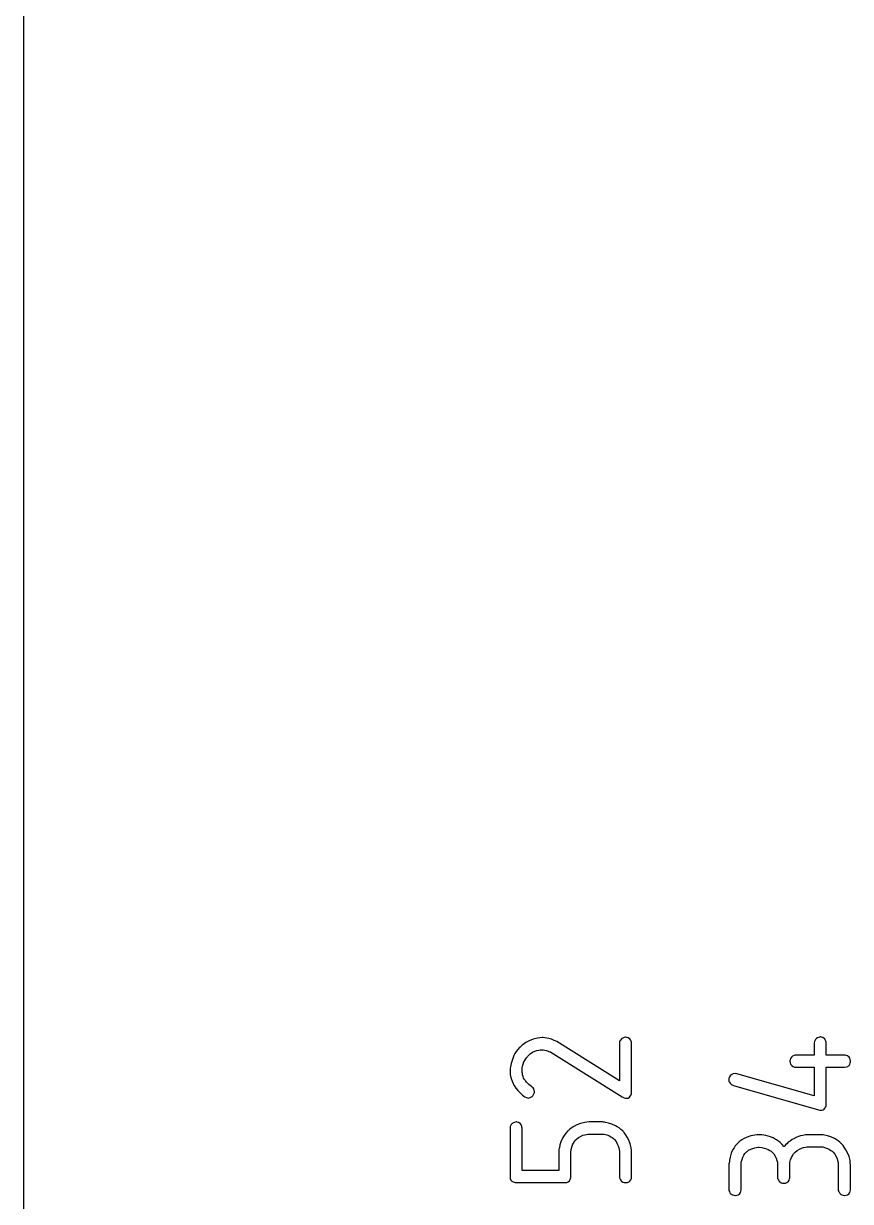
# Model space of a CAD drawing. Header units: inches. Extents: x 0 to 594, y -420 to 0.
# Drawn here: x 156.56 to 165.06, y -60.53 to -48.42 of the extents above; entities that cross this region are included whole.
import ezdxf

# ---------------------------------------------------------------- set-up
doc = ezdxf.new("R2010")
doc.units = ezdxf.units.IN
doc.header["$MEASUREMENT"] = 0

msp = doc.modelspace()

# ---------------------------------------------------------------- linework, layer by layer
at = {"color": 18, "true_color": 0x000000}
for p, q in [((156.562, -26.083), (156.562, -83.583)), ((161.8, -58.865), (161.759, -58.88)), ((161.844, -58.852), (161.8, -58.865)), ((161.868, -58.85), (161.844, -58.852)), ((161.892, -58.848), (161.868, -58.85)), ((161.896, -58.848), (161.892, -58.848)), ((161.905, -58.848), (161.896, -58.848)), ((161.92, -58.85), (161.905, -58.848)), ((161.94, -58.854), (161.92, -58.85)), ((161.963, -58.858), (161.94, -58.854)), ((161.988, -58.865), (161.963, -58.858)), ((162.016, -58.876), (161.988, -58.865)), ((162.046, -58.889), (162.016, -58.876)), ((162.698, -58.874), (162.69, -58.889)), ((162.701, -58.869), (162.698, -58.874)), ((162.709, -58.861), (162.701, -58.869)), ((162.712, -58.858), (162.709, -58.861)), ((162.722, -58.852), (162.712, -58.858)), ((162.735, -58.847), (162.722, -58.852)), ((162.751, -58.843), (162.735, -58.847)), ((162.755, -58.843), (162.751, -58.843)), ((162.764, -58.845), (162.755, -58.843)), ((162.777, -58.85), (162.764, -58.845)), ((162.792, -58.86), (162.777, -58.85)), ((162.796, -58.861), (162.792, -58.86)), ((162.801, -58.871), (162.796, -58.861)), ((162.809, -58.884), (162.801, -58.871)), ((164.699, -58.874), (164.692, -58.889)), ((164.703, -58.867), (164.699, -58.874)), ((164.711, -58.86), (164.703, -58.867)), ((164.714, -58.856), (164.711, -58.86)), ((164.724, -58.85), (164.714, -58.856)), ((164.737, -58.845), (164.724, -58.85)), ((164.753, -58.841), (164.737, -58.845)), ((164.757, -58.841), (164.753, -58.841)), ((164.766, -58.843), (164.757, -58.841)), ((164.779, -58.848), (164.766, -58.843)), ((164.794, -58.858), (164.779, -58.848)), ((164.798, -58.86), (164.794, -58.858)), ((164.803, -58.869), (164.798, -58.86)), ((164.811, -58.884), (164.803, -58.869)), ((161.627, -58.991), (161.614, -59.011)), ((161.644, -58.971), (161.627, -58.991)), ((161.661, -58.95), (161.644, -58.971)), ((161.663, -58.948), (161.661, -58.95)), ((161.664, -58.947), (161.663, -58.948)), ((161.67, -58.941), (161.664, -58.947)), ((161.677, -58.934), (161.67, -58.941)), ((161.687, -58.926), (161.677, -58.934)), ((161.698, -58.919), (161.687, -58.926)), ((161.726, -58.898), (161.698, -58.919)), ((161.759, -58.88), (161.726, -58.898)), ((161.794, -58.998), (161.818, -58.987)), ((161.818, -58.987), (161.838, -58.98)), ((161.838, -58.98), (161.859, -58.976)), ((161.859, -58.976), (161.874, -58.972)), ((161.874, -58.972), (161.883, -58.972)), ((161.883, -58.972), (161.885, -58.972)), ((161.885, -58.972), (161.887, -58.972)), ((161.887, -58.972), (161.903, -58.974)), ((161.903, -58.974), (161.92, -58.976)), ((161.92, -58.976), (161.937, -58.98)), ((161.937, -58.98), (161.95, -58.984)), ((161.95, -58.984), (161.963, -58.989)), ((161.963, -58.989), (161.972, -58.993)), ((161.972, -58.993), (161.979, -58.995)), ((161.979, -58.995), (161.981, -58.997)), ((161.981, -58.997), (162.716, -59.458)), ((162.688, -59.293), (162.046, -58.889)), ((162.69, -58.889), (162.688, -58.9)), ((162.688, -58.9), (162.688, -59.293)), ((162.811, -58.893), (162.809, -58.884)), ((162.812, -58.904), (162.811, -58.893)), ((162.812, -59.415), (162.812, -58.904)), ((164.692, -58.889), (164.69, -58.9)), ((164.69, -58.9), (164.69, -59.028)), ((164.812, -58.893), (164.811, -58.884)), ((164.814, -58.904), (164.812, -58.893)), ((164.814, -59.028), (164.814, -58.904)), ((161.576, -59.113), (161.568, -59.147)), ((161.587, -59.074), (161.576, -59.113)), ((161.603, -59.032), (161.587, -59.074)), ((161.614, -59.011), (161.603, -59.032)), ((161.694, -59.13), (161.698, -59.119)), ((161.698, -59.119), (161.701, -59.111)), ((161.701, -59.111), (161.703, -59.106)), ((161.703, -59.104), (161.718, -59.076)), ((161.703, -59.106), (161.703, -59.104)), ((161.718, -59.076), (161.731, -59.056)), ((161.731, -59.056), (161.738, -59.047)), ((161.738, -59.047), (161.742, -59.041)), ((161.742, -59.041), (161.746, -59.037)), ((161.746, -59.037), (161.748, -59.035)), ((161.748, -59.035), (161.77, -59.015)), ((161.77, -59.015), (161.794, -58.998)), ((164.442, -59.076), (164.44, -59.087)), ((164.44, -59.087), (164.44, -59.091)), ((164.44, -59.091), (164.442, -59.108)), ((164.448, -59.063), (164.442, -59.076)), ((164.442, -59.108), (164.448, -59.121)), ((164.457, -59.048), (164.448, -59.063)), ((164.459, -59.045), (164.457, -59.047)), ((164.457, -59.047), (164.457, -59.048)), ((164.468, -59.037), (164.459, -59.045)), ((164.483, -59.032), (164.468, -59.037)), ((164.492, -59.028), (164.483, -59.032)), ((164.503, -59.028), (164.492, -59.028)), ((164.69, -59.028), (164.503, -59.028)), ((165.001, -59.028), (164.814, -59.028)), ((165.003, -59.028), (165.001, -59.028)), ((165.007, -59.028), (165.003, -59.028)), ((165.018, -59.03), (165.007, -59.028)), ((165.033, -59.035), (165.018, -59.03)), ((165.048, -59.047), (165.033, -59.035)), ((165.049, -59.05), (165.048, -59.047)), ((165.048, -59.134), (165.057, -59.119)), ((165.055, -59.058), (165.049, -59.05)), ((165.061, -59.072), (165.055, -59.058)), ((165.057, -59.119), (165.061, -59.106)), ((165.062, -59.091), (165.061, -59.072)), ((165.061, -59.106), (165.062, -59.095)), ((165.062, -59.095), (165.062, -59.091)), ((161.564, -59.174), (161.563, -59.184)), ((161.563, -59.184), (161.563, -59.198)), ((161.563, -59.184), (161.563, -59.184)), ((161.563, -59.198), (161.564, -59.222)), ((161.566, -59.161), (161.564, -59.174)), ((161.564, -59.222), (161.568, -59.247)), ((161.568, -59.147), (161.566, -59.161)), ((161.687, -59.189), (161.688, -59.156)), ((161.687, -59.197), (161.687, -59.189)), ((161.688, -59.206), (161.687, -59.197)), ((161.688, -59.156), (161.692, -59.141)), ((161.69, -59.217), (161.688, -59.206)), ((161.692, -59.232), (161.69, -59.217)), ((161.692, -59.141), (161.694, -59.13)), ((161.698, -59.247), (161.692, -59.232)), ((163.831, -59.235), (163.82, -59.25)), ((163.835, -59.232), (163.831, -59.235)), ((163.842, -59.226), (163.835, -59.232)), ((163.857, -59.221), (163.842, -59.226)), ((163.876, -59.217), (163.857, -59.221)), ((163.894, -59.219), (163.876, -59.217)), ((164.69, -59.447), (163.894, -59.219)), ((164.448, -59.121), (164.455, -59.13)), ((164.455, -59.13), (164.457, -59.134)), ((164.457, -59.134), (164.474, -59.145)), ((164.474, -59.145), (164.488, -59.15)), ((164.488, -59.15), (164.5, -59.152)), ((164.5, -59.152), (164.501, -59.152)), ((164.501, -59.152), (164.503, -59.152)), ((164.503, -59.152), (164.69, -59.152)), ((164.69, -59.152), (164.69, -59.447)), ((164.814, -59.537), (164.814, -59.152)), ((164.814, -59.152), (165.001, -59.152)), ((165.001, -59.152), (165.022, -59.148)), ((165.022, -59.148), (165.036, -59.143)), ((165.036, -59.143), (165.044, -59.137)), ((165.044, -59.137), (165.048, -59.134)), ((161.568, -59.247), (161.572, -59.256)), ((161.572, -59.256), (161.574, -59.263)), ((161.574, -59.263), (161.576, -59.267)), ((161.576, -59.267), (161.576, -59.269)), ((161.576, -59.269), (161.585, -59.295)), ((161.585, -59.295), (161.596, -59.319)), ((161.596, -59.319), (161.6, -59.328)), ((161.6, -59.328), (161.603, -59.335)), ((161.603, -59.335), (161.605, -59.339)), ((161.605, -59.339), (161.607, -59.341)), ((161.607, -59.341), (161.624, -59.367)), ((161.703, -59.263), (161.698, -59.247)), ((161.713, -59.28), (161.703, -59.263)), ((161.714, -59.282), (161.713, -59.28)), ((161.718, -59.287), (161.714, -59.282)), ((161.724, -59.295), (161.718, -59.287)), ((161.731, -59.306), (161.724, -59.295)), ((161.742, -59.317), (161.731, -59.306)), ((161.755, -59.33), (161.742, -59.317)), ((161.785, -59.352), (161.755, -59.33)), ((161.787, -59.354), (161.785, -59.352)), ((161.792, -59.358), (161.787, -59.354)), ((161.8, -59.365), (161.792, -59.358)), ((163.814, -59.265), (163.813, -59.276)), ((163.813, -59.276), (163.813, -59.291)), ((163.813, -59.276), (163.813, -59.276)), ((163.813, -59.291), (163.814, -59.298)), ((163.82, -59.25), (163.814, -59.265)), ((163.814, -59.298), (163.816, -59.304)), ((163.816, -59.304), (163.818, -59.306)), ((163.818, -59.306), (163.826, -59.317)), ((163.826, -59.317), (163.837, -59.328)), ((163.837, -59.328), (163.848, -59.334)), ((163.848, -59.334), (163.855, -59.337)), ((163.855, -59.337), (163.859, -59.339)), ((163.859, -59.339), (164.735, -59.589)), ((161.624, -59.367), (161.642, -59.391)), ((161.642, -59.391), (161.661, -59.409)), ((161.661, -59.409), (161.677, -59.426)), ((161.677, -59.426), (161.692, -59.441)), ((161.692, -59.441), (161.705, -59.45)), ((161.705, -59.45), (161.713, -59.456)), ((161.713, -59.456), (161.716, -59.458)), ((161.716, -59.458), (161.731, -59.463)), ((161.731, -59.463), (161.742, -59.467)), ((161.742, -59.467), (161.75, -59.469)), ((161.75, -59.469), (161.751, -59.469)), ((161.751, -59.469), (161.761, -59.467)), ((161.761, -59.467), (161.77, -59.465)), ((161.77, -59.465), (161.783, -59.458)), ((161.783, -59.458), (161.792, -59.452)), ((161.792, -59.452), (161.796, -59.448)), ((161.796, -59.448), (161.805, -59.434)), ((161.807, -59.376), (161.8, -59.365)), ((161.805, -59.434), (161.811, -59.419)), ((161.813, -59.404), (161.807, -59.376)), ((161.811, -59.419), (161.813, -59.408)), ((161.813, -59.408), (161.813, -59.404)), ((162.716, -59.458), (162.735, -59.467)), ((162.735, -59.467), (162.749, -59.471)), ((162.749, -59.471), (162.759, -59.472)), ((162.759, -59.472), (162.762, -59.472)), ((162.762, -59.472), (162.779, -59.469)), ((162.779, -59.469), (162.792, -59.461)), ((162.792, -59.461), (162.799, -59.45)), ((162.799, -59.45), (162.807, -59.437)), ((162.807, -59.437), (162.811, -59.426)), ((162.811, -59.426), (162.812, -59.415)), ((164.735, -59.589), (164.749, -59.593)), ((164.749, -59.593), (164.764, -59.593)), ((164.764, -59.593), (164.781, -59.589)), ((164.781, -59.589), (164.794, -59.582)), ((164.794, -59.582), (164.801, -59.572)), ((164.801, -59.572), (164.809, -59.559)), ((164.809, -59.559), (164.812, -59.548)), ((164.812, -59.548), (164.814, -59.537)), ((161.596, -59.724), (161.587, -59.73)), ((161.609, -59.719), (161.596, -59.724)), ((161.626, -59.715), (161.609, -59.719)), ((161.629, -59.715), (161.626, -59.715)), ((161.638, -59.717), (161.629, -59.715)), ((161.651, -59.722), (161.638, -59.717)), ((161.666, -59.732), (161.651, -59.722)), ((162.331, -59.719), (162.288, -59.73)), ((162.353, -59.717), (162.331, -59.719)), ((162.377, -59.715), (162.353, -59.717)), ((162.501, -59.715), (162.377, -59.715)), ((162.503, -59.715), (162.501, -59.715)), ((162.507, -59.715), (162.503, -59.715)), ((162.514, -59.715), (162.507, -59.715)), ((162.524, -59.717), (162.514, -59.715)), ((162.533, -59.717), (162.524, -59.717)), ((162.546, -59.721), (162.533, -59.717)), ((162.577, -59.726), (162.546, -59.721)), ((161.564, -59.763), (161.563, -59.774)), ((161.563, -59.774), (161.563, -60.278)), ((161.563, -59.774), (161.563, -59.774)), ((161.572, -59.748), (161.564, -59.763)), ((161.576, -59.741), (161.572, -59.748)), ((161.583, -59.734), (161.576, -59.741)), ((161.587, -59.73), (161.583, -59.734)), ((161.67, -59.734), (161.666, -59.732)), ((161.676, -59.743), (161.67, -59.734)), ((161.683, -59.758), (161.676, -59.743)), ((161.685, -59.767), (161.683, -59.758)), ((161.687, -59.778), (161.685, -59.767)), ((161.687, -60.215), (161.687, -59.778)), ((162.125, -59.843), (162.114, -59.863)), ((162.14, -59.826), (162.125, -59.843)), ((162.157, -59.808), (162.14, -59.826)), ((162.159, -59.806), (162.157, -59.808)), ((162.161, -59.804), (162.159, -59.806)), ((162.166, -59.798), (162.161, -59.804)), ((162.174, -59.793), (162.166, -59.798)), ((162.192, -59.778), (162.174, -59.793)), ((162.218, -59.761), (162.192, -59.778)), ((162.251, -59.745), (162.218, -59.761)), ((162.288, -59.73), (162.251, -59.745)), ((162.331, -59.846), (162.35, -59.843)), ((162.35, -59.843), (162.364, -59.839)), ((162.364, -59.839), (162.374, -59.839)), ((162.374, -59.839), (162.377, -59.839)), ((162.377, -59.839), (162.501, -59.839)), ((162.501, -59.839), (162.531, -59.841)), ((162.531, -59.841), (162.557, -59.848)), ((162.611, -59.737), (162.577, -59.726)), ((162.648, -59.754), (162.611, -59.737)), ((162.666, -59.765), (162.648, -59.754)), ((162.685, -59.776), (162.666, -59.765)), ((162.703, -59.791), (162.685, -59.776)), ((162.722, -59.808), (162.703, -59.791)), ((162.724, -59.809), (162.722, -59.808)), ((162.725, -59.811), (162.724, -59.809)), ((162.729, -59.817), (162.725, -59.811)), ((162.737, -59.824), (162.729, -59.817)), ((162.749, -59.843), (162.737, -59.824)), ((162.766, -59.871), (162.749, -59.843)), ((162.075, -59.952), (162.07, -59.982)), ((162.087, -59.919), (162.075, -59.952)), ((162.103, -59.882), (162.087, -59.919)), ((162.114, -59.863), (162.103, -59.882)), ((162.198, -59.974), (162.205, -59.95)), ((162.205, -59.95), (162.216, -59.932)), ((162.216, -59.932), (162.225, -59.915)), ((162.225, -59.915), (162.235, -59.904)), ((162.235, -59.904), (162.242, -59.896)), ((162.242, -59.896), (162.244, -59.895)), ((162.244, -59.895), (162.266, -59.876)), ((162.266, -59.876), (162.288, -59.863)), ((162.288, -59.863), (162.311, -59.852)), ((162.311, -59.852), (162.331, -59.846)), ((162.557, -59.848), (162.579, -59.856)), ((162.579, -59.856), (162.599, -59.867)), ((162.599, -59.867), (162.614, -59.876)), ((162.614, -59.876), (162.627, -59.885)), ((162.627, -59.885), (162.635, -59.893)), ((162.635, -59.893), (162.637, -59.895)), ((162.637, -59.895), (162.653, -59.917)), ((162.653, -59.917), (162.666, -59.939)), ((162.666, -59.939), (162.675, -59.961)), ((162.675, -59.961), (162.681, -59.982)), ((162.783, -59.902), (162.766, -59.871)), ((162.798, -59.939), (162.783, -59.902)), ((162.809, -59.982), (162.798, -59.939)), ((163.879, -59.961), (163.866, -59.98)), ((163.894, -59.943), (163.879, -59.961)), ((163.911, -59.926), (163.894, -59.943)), ((163.913, -59.924), (163.911, -59.926)), ((163.914, -59.922), (163.913, -59.924)), ((163.92, -59.919), (163.914, -59.922)), ((163.927, -59.913), (163.92, -59.919)), ((163.946, -59.9), (163.927, -59.913)), ((163.97, -59.885), (163.946, -59.9)), ((164.001, -59.872), (163.97, -59.885)), ((164.038, -59.859), (164.001, -59.872)), ((164.079, -59.85), (164.038, -59.859)), ((164.101, -59.846), (164.079, -59.85)), ((164.125, -59.846), (164.101, -59.846)), ((164.129, -59.846), (164.125, -59.846)), ((164.138, -59.846), (164.129, -59.846)), ((164.153, -59.848), (164.138, -59.846)), ((164.172, -59.85), (164.153, -59.848)), ((164.194, -59.856), (164.172, -59.85)), ((164.216, -59.861), (164.194, -59.856)), ((164.242, -59.869), (164.216, -59.861)), ((164.266, -59.878), (164.242, -59.869)), ((164.268, -59.88), (164.266, -59.878)), ((164.277, -59.884), (164.268, -59.88)), ((164.288, -59.891), (164.277, -59.884)), ((164.303, -59.9), (164.288, -59.891)), ((164.322, -59.913), (164.303, -59.9)), ((164.34, -59.928), (164.322, -59.913)), ((164.361, -59.946), (164.34, -59.928)), ((164.379, -59.969), (164.361, -59.946)), ((164.381, -59.967), (164.379, -59.969)), ((164.387, -59.959), (164.381, -59.967)), ((164.396, -59.95), (164.387, -59.959)), ((164.409, -59.939), (164.396, -59.95)), ((164.424, -59.924), (164.409, -59.939)), ((164.442, -59.911), (164.424, -59.924)), ((164.462, -59.896), (164.442, -59.911)), ((164.487, -59.884), (164.462, -59.896)), ((164.49, -59.882), (164.487, -59.884)), ((164.498, -59.878), (164.49, -59.882)), ((164.511, -59.872), (164.498, -59.878)), ((164.529, -59.865), (164.511, -59.872)), ((164.55, -59.859), (164.529, -59.865)), ((164.574, -59.854), (164.55, -59.859)), ((164.6, -59.848), (164.574, -59.854)), ((164.627, -59.846), (164.6, -59.848)), ((164.751, -59.846), (164.627, -59.846)), ((164.753, -59.846), (164.751, -59.846)), ((164.757, -59.846), (164.753, -59.846)), ((164.764, -59.846), (164.757, -59.846)), ((164.774, -59.848), (164.764, -59.846)), ((164.783, -59.848), (164.774, -59.848)), ((164.796, -59.852), (164.783, -59.848)), ((164.827, -59.858), (164.796, -59.852)), ((164.861, -59.869), (164.827, -59.858)), ((164.898, -59.885), (164.861, -59.869)), ((164.916, -59.896), (164.898, -59.885)), ((164.935, -59.908), (164.916, -59.896)), ((164.953, -59.922), (164.935, -59.908)), ((164.972, -59.939), (164.953, -59.922)), ((164.974, -59.941), (164.972, -59.939)), ((164.975, -59.943), (164.974, -59.941)), ((164.979, -59.948), (164.975, -59.943)), ((164.987, -59.956), (164.979, -59.948)), ((164.999, -59.974), (164.987, -59.956)), ((162.066, -60.006), (162.064, -60.015)), ((162.064, -60.015), (162.064, -60.215)), ((162.07, -59.982), (162.066, -59.995)), ((162.066, -59.995), (162.066, -60.006)), ((162.188, -60.028), (162.19, -60)), ((162.188, -60.28), (162.188, -60.028)), ((162.19, -60), (162.198, -59.974)), ((162.681, -59.982), (162.685, -60)), ((162.685, -60), (162.688, -60.015)), ((162.688, -60.015), (162.688, -60.289)), ((162.811, -60.004), (162.809, -59.982)), ((162.812, -60.028), (162.811, -60.004)), ((162.812, -60.282), (162.812, -60.028)), ((163.826, -60.076), (163.82, -60.108)), ((163.838, -60.037), (163.826, -60.076)), ((163.855, -59.998), (163.838, -60.037)), ((163.866, -59.98), (163.855, -59.998)), ((163.948, -60.1), (163.957, -60.076)), ((163.957, -60.076), (163.966, -60.056)), ((163.966, -60.056), (163.977, -60.041)), ((163.977, -60.041), (163.987, -60.03)), ((163.987, -60.03), (163.994, -60.022)), ((163.994, -60.022), (163.996, -60.021)), ((163.996, -60.021), (164.016, -60.006)), ((164.016, -60.006), (164.038, -59.995)), ((164.038, -59.995), (164.059, -59.987)), ((164.059, -59.987), (164.079, -59.982)), ((164.079, -59.982), (164.098, -59.978)), ((164.098, -59.978), (164.111, -59.976)), ((164.111, -59.976), (164.12, -59.976)), ((164.12, -59.976), (164.124, -59.976)), ((164.124, -59.976), (164.151, -59.978)), ((164.151, -59.978), (164.177, -59.984)), ((164.177, -59.984), (164.2, -59.991)), ((164.2, -59.991), (164.218, -59.998)), ((164.218, -59.998), (164.235, -60.008)), ((164.235, -60.008), (164.246, -60.015)), ((164.246, -60.015), (164.253, -60.021)), ((164.253, -60.021), (164.255, -60.022)), ((164.255, -60.022), (164.275, -60.043)), ((164.275, -60.043), (164.288, -60.067)), ((164.288, -60.067), (164.3, -60.089)), ((164.448, -60.106), (164.455, -60.082)), ((164.455, -60.082), (164.466, -60.063)), ((164.466, -60.063), (164.475, -60.046)), ((164.475, -60.046), (164.485, -60.035)), ((164.485, -60.035), (164.492, -60.028)), ((164.492, -60.028), (164.494, -60.026)), ((164.494, -60.026), (164.516, -60.008)), ((164.516, -60.008), (164.538, -59.995)), ((164.538, -59.995), (164.561, -59.984)), ((164.561, -59.984), (164.581, -59.978)), ((164.581, -59.978), (164.6, -59.974)), ((164.6, -59.974), (164.614, -59.971)), ((164.614, -59.971), (164.624, -59.971)), ((164.624, -59.971), (164.627, -59.971)), ((164.627, -59.971), (164.751, -59.971)), ((164.751, -59.971), (164.779, -59.972)), ((164.779, -59.972), (164.805, -59.98)), ((164.805, -59.98), (164.827, -59.987)), ((164.827, -59.987), (164.848, -59.998)), ((164.848, -59.998), (164.862, -60.008)), ((164.862, -60.008), (164.875, -60.017)), ((164.875, -60.017), (164.883, -60.024)), ((164.883, -60.024), (164.885, -60.026)), ((164.885, -60.026), (164.903, -60.048)), ((164.903, -60.048), (164.916, -60.071)), ((164.916, -60.071), (164.925, -60.093)), ((165.016, -60.002), (164.999, -59.974)), ((165.033, -60.034), (165.016, -60.002)), ((165.048, -60.071), (165.033, -60.034)), ((165.059, -60.113), (165.048, -60.071)), ((163.816, -60.135), (163.814, -60.145)), ((163.814, -60.145), (163.814, -60.42)), ((163.814, -60.145), (163.814, -60.145)), ((163.818, -60.122), (163.816, -60.135)), ((163.82, -60.108), (163.818, -60.122)), ((163.938, -60.159), (163.94, -60.128)), ((163.938, -60.413), (163.938, -60.159)), ((163.94, -60.128), (163.948, -60.1)), ((164.3, -60.089), (164.307, -60.111)), ((164.307, -60.111), (164.311, -60.13)), ((164.311, -60.13), (164.312, -60.145)), ((164.312, -60.145), (164.314, -60.156)), ((164.314, -60.156), (164.314, -60.295)), ((164.438, -60.159), (164.44, -60.132)), ((164.438, -60.289), (164.438, -60.159)), ((164.44, -60.132), (164.448, -60.106)), ((164.925, -60.093), (164.931, -60.113)), ((164.931, -60.113), (164.935, -60.132)), ((164.935, -60.132), (164.938, -60.146)), ((164.938, -60.146), (164.938, -60.42)), ((165.061, -60.135), (165.059, -60.113)), ((165.062, -60.159), (165.061, -60.135)), ((165.062, -60.413), (165.062, -60.159)), ((161.563, -60.278), (161.564, -60.298)), ((161.564, -60.298), (161.572, -60.313)), ((161.572, -60.313), (161.583, -60.324)), ((161.583, -60.324), (161.594, -60.332)), ((162.064, -60.215), (161.687, -60.215)), ((162.148, -60.337), (162.162, -60.33)), ((162.162, -60.33), (162.174, -60.32)), ((162.174, -60.32), (162.181, -60.308)), ((162.181, -60.308), (162.185, -60.296)), ((162.185, -60.296), (162.187, -60.287)), ((162.187, -60.287), (162.188, -60.28)), ((162.688, -60.289), (162.692, -60.298)), ((162.692, -60.298), (162.698, -60.311)), ((162.698, -60.311), (162.705, -60.32)), ((162.705, -60.32), (162.707, -60.324)), ((162.707, -60.324), (162.709, -60.324)), ((162.709, -60.324), (162.724, -60.333)), ((162.783, -60.332), (162.792, -60.326)), ((162.792, -60.326), (162.796, -60.324)), ((162.796, -60.324), (162.805, -60.309)), ((162.805, -60.309), (162.811, -60.295)), ((162.811, -60.295), (162.812, -60.282)), ((164.314, -60.295), (164.318, -60.304)), ((164.318, -60.304), (164.325, -60.319)), ((164.325, -60.319), (164.333, -60.328)), ((164.333, -60.328), (164.335, -60.332)), ((164.418, -60.332), (164.42, -60.33)), ((164.42, -60.33), (164.422, -60.33)), ((164.422, -60.33), (164.431, -60.315)), ((164.431, -60.315), (164.437, -60.3)), ((164.437, -60.3), (164.438, -60.289)), ((161.594, -60.332), (161.605, -60.335)), ((161.605, -60.335), (161.616, -60.337)), ((161.616, -60.337), (161.624, -60.339)), ((161.624, -60.339), (161.626, -60.339)), ((161.626, -60.339), (162.127, -60.339)), ((162.127, -60.339), (162.148, -60.337)), ((162.724, -60.333), (162.738, -60.337)), ((162.738, -60.337), (162.748, -60.339)), ((162.748, -60.339), (162.749, -60.339)), ((162.749, -60.339), (162.751, -60.339)), ((162.751, -60.339), (162.77, -60.337)), ((162.77, -60.337), (162.783, -60.332)), ((163.814, -60.42), (163.818, -60.43)), ((163.818, -60.43), (163.824, -60.443)), ((163.824, -60.443), (163.831, -60.452)), ((163.922, -60.456), (163.931, -60.441)), ((163.931, -60.441), (163.937, -60.426)), ((163.937, -60.426), (163.938, -60.413)), ((164.335, -60.332), (164.337, -60.332)), ((164.337, -60.332), (164.351, -60.341)), ((164.351, -60.341), (164.364, -60.345)), ((164.364, -60.345), (164.374, -60.346)), ((164.374, -60.346), (164.375, -60.346)), ((164.375, -60.346), (164.377, -60.346)), ((164.377, -60.346), (164.394, -60.345)), ((164.394, -60.345), (164.409, -60.337)), ((164.409, -60.337), (164.418, -60.332)), ((164.938, -60.42), (164.942, -60.43)), ((164.942, -60.43), (164.949, -60.445)), ((164.949, -60.445), (164.957, -60.452)), ((165.046, -60.456), (165.055, -60.441)), ((165.055, -60.441), (165.061, -60.426)), ((165.061, -60.426), (165.062, -60.413)), ((163.831, -60.452), (163.833, -60.456)), ((163.833, -60.456), (163.835, -60.456)), ((163.835, -60.456), (163.85, -60.465)), ((163.85, -60.465), (163.864, -60.469)), ((163.864, -60.469), (163.874, -60.47)), ((163.874, -60.47), (163.876, -60.47)), ((163.876, -60.47), (163.877, -60.47)), ((163.877, -60.47), (163.896, -60.469)), ((163.896, -60.469), (163.909, -60.463)), ((163.909, -60.463), (163.918, -60.458)), ((163.918, -60.458), (163.922, -60.456)), ((164.957, -60.452), (164.959, -60.456)), ((164.959, -60.456), (164.961, -60.456)), ((164.961, -60.456), (164.975, -60.465)), ((164.975, -60.465), (164.988, -60.469)), ((164.988, -60.469), (164.998, -60.47)), ((164.998, -60.47), (164.999, -60.47)), ((164.999, -60.47), (165.001, -60.47)), ((165.001, -60.47), (165.018, -60.469)), ((165.018, -60.469), (165.033, -60.463)), ((165.033, -60.463), (165.042, -60.458)), ((165.042, -60.458), (165.044, -60.456)), ((165.044, -60.456), (165.046, -60.456))]:
    msp.add_line(p, q, dxfattribs=at)
at = {"color": 7, "true_color": 0xffffff}
msp.add_line((156.562, -26.083), (156.562, -83.583), dxfattribs=at)

doc.saveas('drawing.dxf')
